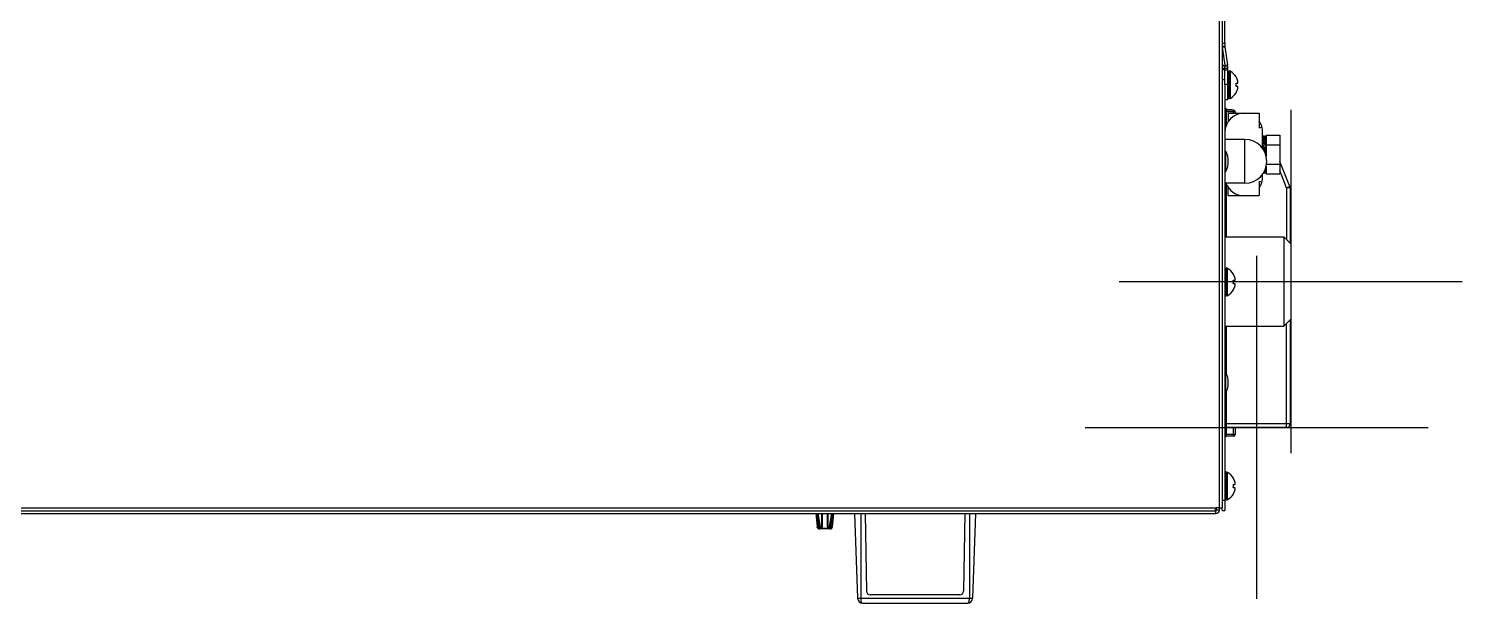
# Model space of a CAD drawing. Header units: millimetres. Extents: x 361 to 5577, y 463 to 3774.
# Drawn here: x 2217.1 to 2634.9, y 1958.6 to 2126 of the extents above; entities that cross this region are included whole.
import ezdxf

# ---------------------------------------------------------------- set-up
doc = ezdxf.new("R2010")
doc.units = ezdxf.units.MM
doc.header["$LTSCALE"] = 330
doc.layers.get('0').update_dxf_attribs({"linetype": 'CONTINUOUS'})
doc.layers.add('ASSI', color=7, linetype='CONTINUOUS')
doc.layers.add('GEOM', color=7, linetype='CONTINUOUS')

msp = doc.modelspace()

# ---------------------------------------------------------------- linework, layer by layer
at = {"color": 9, "linetype": 'Continuous'}
for p, q in [((2564.03, 2386.67), (2564.03, 1986.47)), ((2568.73, 2101.77), (2565.73, 2101.77)), ((2566.23, 2098.12), (2566.23, 2102.27)), ((2568.23, 2101.37), (2568.23, 2102.27)), ((2583.73, 2079.67), (2581.73, 2084.67)), ((2566.23, 2065.37), (2566.23, 2080.61)), ((2583.73, 2079.67), (2584.66, 2080.04)), ((2584.73, 2079.67), (2583.73, 2079.67)), ((2583.73, 2079.67), (2583.73, 2064.57)), ((2566.23, 2025.42), (2566.23, 2039.37)), ((2583.73, 2009.87), (2583.73, 2040.17)), ((2566.23, 2007.27), (2566.23, 2020.31)), ((2584.73, 2010.87), (2566.23, 2010.87)), ((2568.23, 2007.27), (2568.23, 2009.87)), ((2568.73, 2007.77), (2565.73, 2007.77)), ((1899.59, 1986.47), (2563.15, 1986.47)), ((2459.59, 1984.77), (2459.59, 1960.07)), ((2491.27, 1984.77), (2491.27, 1960.07)), ((2458.69, 1960.07), (2492.17, 1960.07))]:
    msp.add_line(p, q, dxfattribs=at)
at = {"color": 7, "linetype": 'Continuous'}
for p, q in [((2564.93, 2386.57), (2564.93, 1986.47)), ((2565.73, 2121.77), (2565.73, 2347.9)), ((2564.93, 2121.77), (2565.73, 2121.77)), ((2564.93, 2120.89), (2565.73, 2120.89)), ((2564.95, 2120.64), (2565.74, 2120.75)), ((2564.95, 2120.64), (2565.72, 2115.34)), ((2565.73, 2121.77), (2565.73, 2120.89)), ((2565.73, 2114.27), (2564.93, 2114.27)), ((2565.73, 2109.71), (2565.73, 2115.19)), ((2565.73, 2114.07), (2564.93, 2114.07)), ((2565.73, 2111.07), (2564.93, 2111.07)), ((2568.98, 2111.97), (2569.01, 2111.97)), ((2568.98, 2110.17), (2569.53, 2110.17)), ((2569.53, 2109.17), (2568.98, 2109.17)), ((2569.01, 2107.37), (2568.98, 2107.37)), ((2568.23, 2102.27), (2566.23, 2102.27)), ((2568.73, 2101.77), (2568.73, 2101.37)), ((2566.73, 2101.37), (2575.73, 2101.37)), ((2566.73, 2101.37), (2566.73, 2099.03)), ((2575.73, 2101.37), (2575.73, 2097.09)), ((2575.73, 2097.09), (2576.54, 2097.31)), ((2576.73, 2091.05), (2576.73, 2095.87)), ((2576.78, 2094.38), (2576.73, 2094.44)), ((2577.25, 2094.72), (2576.74, 2094.72)), ((2576.74, 2094.6), (2577.21, 2094.66)), ((2577.25, 2094.12), (2576.74, 2094.6)), ((2576.82, 2094.26), (2576.74, 2094.18)), ((2576.74, 2093.86), (2577.21, 2093.97)), ((2577.25, 2092.96), (2576.74, 2093.86)), ((2576.91, 2093.37), (2576.74, 2093.07)), ((2577.72, 2094.18), (2577.21, 2094.66)), ((2577.72, 2093.07), (2577.21, 2093.97)), ((2577.25, 2094.72), (2577.72, 2094.72)), ((2577.25, 2094.12), (2577.72, 2094.18)), ((2577.55, 2093.37), (2577.56, 2093.41)), ((2577.73, 2093.29), (2577.58, 2093.46)), ((2577.66, 2093.88), (2577.72, 2093.86)), ((2577.73, 2095.02), (2581.73, 2095.02)), ((2577.73, 2095.02), (2577.73, 2088.89)), ((2581.73, 2095.02), (2581.73, 2083.72)), ((2576.78, 2092.87), (2576.73, 2092.92)), ((2576.73, 2092.37), (2576.81, 2092.37)), ((2576.74, 2092.58), (2577.21, 2092.72)), ((2577.25, 2091.36), (2576.74, 2092.58)), ((2576.75, 2092.52), (2576.74, 2092.58)), ((2576.82, 2090.93), (2577.21, 2091.07)), ((2576.98, 2092.85), (2576.98, 2092.65)), ((2576.98, 2092.65), (2576.98, 2092.85)), ((2576.98, 2091.64), (2576.98, 2090.99)), ((2576.98, 2090.99), (2576.98, 2091.64)), ((2577.1, 2092.69), (2577.14, 2092.74)), ((2577.72, 2091.5), (2577.21, 2092.72)), ((2577.72, 2089.68), (2577.21, 2091.07)), ((2577.25, 2092.96), (2577.72, 2093.07)), ((2577.25, 2091.36), (2577.72, 2091.5)), ((2577.36, 2090.99), (2577.48, 2090.99)), ((2577.44, 2090.95), (2577.48, 2090.95)), ((2577.46, 2092.38), (2577.48, 2092.38)), ((2577.47, 2092.33), (2577.48, 2092.33)), ((2577.48, 2092.38), (2577.48, 2092.3)), ((2577.48, 2092.37), (2577.73, 2092.37)), ((2577.48, 2092.33), (2577.48, 2092.31)), ((2577.48, 2092.08), (2577.48, 2092.3)), ((2577.48, 2092.29), (2577.48, 2092.08)), ((2577.48, 2090.99), (2577.48, 2090.9)), ((2577.48, 2090.34), (2577.48, 2090.95)), ((2577.48, 2090.89), (2577.48, 2090.34)), ((2577.5, 2089.61), (2577.72, 2089.68)), ((2577.58, 2092.62), (2577.72, 2092.58)), ((2577.65, 2092.37), (2577.66, 2092.39)), ((2577.66, 2092.39), (2577.71, 2092.52)), ((2577.71, 2092.52), (2577.72, 2092.58)), ((2577.73, 2092.19), (2581.73, 2092.19)), ((2577.72, 2084.87), (2577.53, 2085.2)), ((2577.72, 2085.66), (2577.67, 2085.58)), ((2577.73, 2085.84), (2577.73, 2083.72)), ((2577.87, 2086.54), (2581.73, 2086.54)), ((2584.66, 2080.04), (2581.73, 2087.37)), ((2575.73, 2081.64), (2576.54, 2081.42)), ((2575.73, 2081.64), (2575.73, 2077.37)), ((2576.73, 2082.87), (2576.73, 2083.68)), ((2576.97, 2084.02), (2577.72, 2084.02)), ((2577.25, 2084.07), (2577.08, 2084.23)), ((2577.25, 2084.07), (2577.72, 2084.13)), ((2577.72, 2084.13), (2577.26, 2084.56)), ((2577.38, 2084.79), (2577.72, 2084.87)), ((2577.72, 2084.55), (2577.64, 2084.47)), ((2577.73, 2083.72), (2581.73, 2083.72)), ((2566.73, 2077.37), (2566.73, 2079.7)), ((2566.73, 2077.37), (2575.73, 2077.37)), ((2584.73, 2079.67), (2584.73, 2063.57)), ((2565.73, 2065.37), (2582.93, 2065.37)), ((2582.93, 2065.37), (2584.93, 2063.37)), ((2582.93, 2065.37), (2582.93, 2039.37)), ((2584.93, 2063.37), (2584.93, 2041.37)), ((2568.18, 2054.52), (2568.21, 2054.52)), ((2568.18, 2052.72), (2568.73, 2052.72)), ((2568.73, 2051.72), (2568.18, 2051.72)), ((2568.21, 2049.92), (2568.18, 2049.92)), ((2565.73, 2039.37), (2582.93, 2039.37)), ((2582.93, 2039.37), (2584.93, 2041.37)), ((2584.73, 2041.17), (2584.73, 2010.87)), ((2583.73, 2009.87), (2566.23, 2009.87)), ((2568.73, 2009.87), (2568.73, 2007.77)), ((2568.23, 2007.27), (2566.23, 2007.27)), ((2568.18, 1995.07), (2568.21, 1995.07)), ((2568.18, 1993.27), (2568.73, 1993.27)), ((2568.73, 1992.27), (2568.18, 1992.27)), ((2568.21, 1990.47), (2568.18, 1990.47)), ((1895.93, 1984.77), (2563.13, 1984.77)), ((1899.83, 1985.57), (2562.74, 1985.57)), ((2457.83, 1984.77), (2458.69, 1960.07)), ((2460.93, 1984.77), (2461.33, 1962.11)), ((2489.93, 1984.77), (2489.53, 1962.11)), ((2493.04, 1984.77), (2492.17, 1960.07)), ((2562.74, 1985.57), (2563.13, 1985.57)), ((2563.13, 1984.77), (2563.13, 1985.57)), ((2564.03, 1986.47), (2563.15, 1986.47)), ((2563.33, 1985.77), (2563.33, 1986.47)), ((2564.13, 1985.77), (2563.33, 1985.77)), ((2564.03, 1986.47), (2564.93, 1986.47)), ((2564.13, 1985.77), (2564.13, 1986.47)), ((2564.93, 1985.67), (2564.93, 1986.47)), ((2488.53, 1961.12), (2462.33, 1961.12)), ((2460.2, 1958.61), (2490.66, 1958.61))]:
    msp.add_line(p, q, dxfattribs=at)
at = {"color": 4}
for p, q in [((2584.93, 2102.37), (2584.93, 2002.37)), ((2534.93, 2052.37), (2634.93, 2052.37))]:
    msp.add_line(p, q, dxfattribs=at)
at = {"color": 1}
for p, q in [((2574.98, 2059.87), (2574.98, 1959.87)), ((2524.98, 2009.87), (2624.98, 2009.87))]:
    msp.add_line(p, q, dxfattribs=at)
at = {"color": 7, "linetype": 'Continuous'}
for points in [[(2576.78, 2093.67), (2576.85, 2093.53), (2576.92, 2093.32)], [(2576.88, 2094.16), (2576.94, 2094.02), (2576.96, 2093.91)], [(2576.92, 2093.32), (2576.97, 2093.11), (2576.98, 2092.85)], [(2577.56, 2093.41), (2577.6, 2093.49), (2577.63, 2093.57), (2577.67, 2093.65), (2577.68, 2093.67)], [(2576.75, 2092.52), (2576.82, 2092.35), (2576.89, 2092.15), (2576.95, 2091.97), (2576.98, 2091.81), (2576.98, 2091.64)], [(2577.68, 2085.06), (2577.66, 2085.09), (2577.62, 2085.17), (2577.59, 2085.26), (2577.57, 2085.3)], [(2577.58, 2084.57), (2577.58, 2084.58), (2577.57, 2084.6), (2577.56, 2084.63), (2577.55, 2084.65), (2577.54, 2084.68), (2577.53, 2084.7), (2577.52, 2084.73), (2577.51, 2084.75), (2577.51, 2084.77), (2577.5, 2084.79), (2577.5, 2084.82)]]:
    msp.add_lwpolyline(points, dxfattribs=at)
for centre, radius, start, end in [((2566.73, 2120.89), 1, 180, 188.2767), ((2564.13, 2114.27), 1.6, 5.8086, 59.4011), ((2564.73, 2115.19), 1, 0, 8.2767), ((2564.92, 2109.48), 4.75, 28.9687, 31.5341), ((2565.22, 2109.66), 3.79, 0.0089, 7.5987), ((2564.93, 2109.48), 4.75, 28.0074, 28.9684), ((2564.93, 2109.48), 4.75, 26.6813, 28.0074), ((2564.93, 2109.48), 4.74, 25.5402, 26.6812), ((2564.94, 2109.49), 4.74, 24.5722, 25.5402), ((2564.94, 2109.49), 4.73, 23.3175, 24.5722), ((2564.95, 2109.49), 4.73, 22.5474, 23.3174), ((2564.95, 2109.49), 4.72, 21.0025, 22.5476), ((2564.96, 2109.49), 4.72, 20.5181, 21.0023), ((2564.97, 2109.5), 4.7, 18.4656, 20.5187), ((2564.99, 2109.5), 4.68, 17.3773, 18.465), ((2565, 2109.51), 4.67, 16.3949, 17.3772), ((2565.03, 2109.52), 4.64, 14.3176, 16.3964), ((2567.54, 2110.41), 2.01, 5.1401, 7.2744), ((2567.56, 2110.41), 1.98, 4.2856, 5.1372), ((2567.56, 2110.42), 1.98, 354.7442, 355.3991), ((2567.54, 2110.42), 2.01, 352.7259, 354.7415), ((2567.57, 2110.41), 1.97, 3.0233, 4.286), ((2567.58, 2110.41), 1.96, 1.9964, 3.0228), ((2567.59, 2110.41), 1.95, 0.9261, 1.9964), ((2567.59, 2110.41), 1.95, 358.8459, 0.9258), ((2567.59, 2110.42), 1.96, 357.6234, 358.8455), ((2567.58, 2110.42), 1.96, 356.7841, 357.6235), ((2567.57, 2110.42), 1.97, 355.3984, 356.7833), ((2565.22, 2109.67), 3.79, 352.4013, 359.9911), ((2564.92, 2109.85), 4.75, 328.4659, 331.0313), ((2564.93, 2109.85), 4.75, 331.0316, 331.9926), ((2564.93, 2109.85), 4.75, 331.9926, 333.3187), ((2564.93, 2109.85), 4.74, 333.3188, 334.4598), ((2564.94, 2109.84), 4.74, 334.4598, 335.4278), ((2564.94, 2109.84), 4.73, 335.4278, 336.6825), ((2564.95, 2109.84), 4.73, 336.6826, 337.4526), ((2564.95, 2109.84), 4.72, 337.4524, 338.9975), ((2564.96, 2109.84), 4.72, 338.9977, 339.4819), ((2564.97, 2109.83), 4.7, 339.4813, 341.5344), ((2564.99, 2109.83), 4.68, 341.535, 342.6227), ((2565, 2109.82), 4.67, 342.6228, 343.6051), ((2565.03, 2109.81), 4.64, 343.6036, 345.6824), ((2567.54, 2108.91), 2.01, 5.2585, 7.2741), ((2567.56, 2108.91), 1.98, 4.6009, 5.2558), ((2567.56, 2108.92), 1.98, 354.8627, 355.7144), ((2567.54, 2108.92), 2.01, 352.7256, 354.8598), ((2567.57, 2108.91), 1.97, 3.2167, 4.6016), ((2567.58, 2108.91), 1.96, 2.3765, 3.2159), ((2567.59, 2108.91), 1.95, 1.1545, 2.3767), ((2567.59, 2108.91), 1.95, 0.1995, 1.1541), ((2567.59, 2108.91), 1.95, 359.0741, 0.1995), ((2567.59, 2108.91), 1.95, 358.0037, 359.0738), ((2567.58, 2108.92), 1.96, 356.9771, 358.0037), ((2567.57, 2108.92), 1.97, 355.714, 356.9766), ((2566.23, 2101.77), 0.5, 90, 105.0126), ((2568.23, 2101.77), 0.5, 0, 90), ((2571.23, 2095.87), 5.5, 90, 180), ((2566.23, 2097.37), 0.5, 100.9992, 180), ((2562.53, 2098.57), 7, 23.5852, 24.7199), ((2571.23, 2095.87), 5.5, 0, 35.0968), ((2578.13, 2094.34), 1.41, 197.2487, 199.0378), ((2578, 2093.13), 0.566, 147.5483, 148.7389), ((2573.55, 2095.24), 4.37, 325.1721, 325.4484), ((2576.98, 2090.24), 0.836, 61.4883, 63.4182), ((2577.18, 2092.25), 0.309, 21.3247, 23.3653), ((2577.3, 2092.29), 0.181, 4.5766, 6.5347), ((2577.31, 2092.29), 0.171, 0.0245, 4.5967), ((2571.23, 2082.87), 5.5, 199.7842, 270), ((2571.23, 2082.87), 5.5, 324.9032, 360), ((2576.4, 2084.42), 1.33, 16.1205, 19.1443), ((2583.73, 2079.67), 1, 0, 21.8014), ((2564.12, 2052.04), 4.75, 28.9687, 31.5341), ((2564.42, 2052.22), 3.79, 0.0089, 7.5987), ((2564.42, 2052.22), 3.79, 352.4013, 359.9911), ((2564.13, 2052.04), 4.75, 28.0074, 28.9684), ((2564.13, 2052.04), 4.75, 26.6813, 28.0074), ((2564.13, 2052.04), 4.74, 25.5402, 26.6812), ((2564.14, 2052.04), 4.74, 24.5722, 25.5402), ((2564.14, 2052.05), 4.73, 23.3175, 24.5722), ((2564.15, 2052.05), 4.73, 22.5474, 23.3174), ((2564.15, 2052.05), 4.72, 21.0025, 22.5476), ((2564.16, 2052.05), 4.72, 20.5181, 21.0023), ((2564.17, 2052.06), 4.7, 18.4656, 20.5187), ((2564.19, 2052.06), 4.68, 17.3773, 18.465), ((2564.2, 2052.07), 4.67, 16.3949, 17.3772), ((2564.23, 2052.08), 4.64, 14.3176, 16.3964), ((2566.74, 2052.97), 2.01, 5.1401, 7.2744), ((2566.76, 2052.97), 1.98, 4.2856, 5.1372), ((2566.76, 2052.98), 1.98, 354.7442, 355.3991), ((2566.74, 2052.98), 2.01, 352.7259, 354.7415), ((2566.74, 2051.47), 2.01, 5.2585, 7.2741), ((2566.76, 2051.47), 1.98, 4.6009, 5.2558), ((2566.77, 2052.97), 1.97, 3.0233, 4.286), ((2566.78, 2052.97), 1.96, 1.9964, 3.0228), ((2566.79, 2052.97), 1.95, 0.9261, 1.9964), ((2566.79, 2052.97), 1.95, 358.8459, 0.9258), ((2566.79, 2052.97), 1.96, 357.6234, 358.8455), ((2566.78, 2052.97), 1.96, 356.7841, 357.6235), ((2566.77, 2052.97), 1.97, 355.3984, 356.7833), ((2566.77, 2051.47), 1.97, 3.2167, 4.6016), ((2566.78, 2051.47), 1.96, 2.3765, 3.2159), ((2566.79, 2051.47), 1.95, 1.1545, 2.3767), ((2564.12, 2052.41), 4.75, 328.4659, 331.0313), ((2564.13, 2052.41), 4.75, 331.0316, 331.9926), ((2564.13, 2052.41), 4.75, 331.9926, 333.3187), ((2564.13, 2052.41), 4.74, 333.3188, 334.4598), ((2564.14, 2052.4), 4.74, 334.4598, 335.4278), ((2564.14, 2052.4), 4.73, 335.4278, 336.6825), ((2564.15, 2052.4), 4.73, 336.6826, 337.4526), ((2564.15, 2052.4), 4.72, 337.4524, 338.9975), ((2564.16, 2052.39), 4.72, 338.9977, 339.4819), ((2564.17, 2052.39), 4.7, 339.4813, 341.5344), ((2564.19, 2052.38), 4.68, 341.535, 342.6227), ((2564.2, 2052.38), 4.67, 342.6228, 343.6051), ((2564.23, 2052.37), 4.64, 343.6036, 345.6824), ((2566.76, 2051.48), 1.98, 354.8627, 355.7144), ((2566.74, 2051.48), 2.01, 352.7256, 354.8598), ((2566.79, 2051.47), 1.95, 0.1995, 1.1541), ((2566.79, 2051.47), 1.95, 359.0741, 0.1995), ((2566.79, 2051.47), 1.95, 358.0037, 359.0738), ((2566.78, 2051.47), 1.96, 356.9771, 358.0037), ((2566.77, 2051.47), 1.97, 355.714, 356.9766), ((2566.23, 2010.37), 0.5, 180, 270), ((2583.73, 2010.87), 1, 270, 360), ((2568.23, 2007.77), 0.5, 270, 360), ((2564.12, 1992.58), 4.75, 28.9687, 31.5341), ((2564.42, 1992.76), 3.79, 0.0089, 7.5987), ((2564.13, 1992.58), 4.75, 28.0074, 28.9684), ((2564.13, 1992.58), 4.75, 26.6813, 28.0074), ((2564.13, 1992.58), 4.74, 25.5402, 26.6812), ((2564.14, 1992.59), 4.74, 24.5722, 25.5402), ((2564.14, 1992.59), 4.73, 23.3175, 24.5722), ((2564.15, 1992.59), 4.73, 22.5474, 23.3174), ((2564.15, 1992.59), 4.72, 21.0025, 22.5476), ((2564.16, 1992.59), 4.72, 20.5181, 21.0023), ((2564.17, 1992.6), 4.7, 18.4656, 20.5187), ((2564.19, 1992.6), 4.68, 17.3773, 18.465), ((2564.2, 1992.61), 4.67, 16.3949, 17.3772), ((2564.23, 1992.62), 4.64, 14.3176, 16.3964), ((2566.74, 1993.51), 2.01, 5.1401, 7.2744), ((2566.76, 1993.51), 1.98, 4.2856, 5.1372), ((2566.76, 1993.52), 1.98, 354.7442, 355.3991), ((2566.74, 1993.52), 2.01, 352.7259, 354.7415), ((2566.77, 1993.51), 1.97, 3.0233, 4.286), ((2566.78, 1993.51), 1.96, 1.9964, 3.0228), ((2566.79, 1993.51), 1.95, 0.9261, 1.9964), ((2566.79, 1993.51), 1.95, 358.8459, 0.9258), ((2566.79, 1993.52), 1.96, 357.6234, 358.8455), ((2566.78, 1993.52), 1.96, 356.7841, 357.6235), ((2566.77, 1993.52), 1.97, 355.3984, 356.7833), ((2564.42, 1992.77), 3.79, 352.4013, 359.9911), ((2564.12, 1992.95), 4.75, 328.4659, 331.0313), ((2564.13, 1992.95), 4.75, 331.0316, 331.9926), ((2564.13, 1992.95), 4.75, 331.9926, 333.3187), ((2564.13, 1992.95), 4.74, 333.3188, 334.4598), ((2564.14, 1992.94), 4.74, 334.4598, 335.4278), ((2564.14, 1992.94), 4.73, 335.4278, 336.6825), ((2564.15, 1992.94), 4.73, 336.6826, 337.4526), ((2564.15, 1992.94), 4.72, 337.4524, 338.9975), ((2564.16, 1992.94), 4.72, 338.9977, 339.4819), ((2564.17, 1992.93), 4.7, 339.4813, 341.5344), ((2564.19, 1992.93), 4.68, 341.535, 342.6227), ((2564.2, 1992.92), 4.67, 342.6228, 343.6051), ((2564.23, 1992.91), 4.64, 343.6036, 345.6824), ((2566.74, 1992.01), 2.01, 5.2585, 7.2741), ((2566.76, 1992.01), 1.98, 4.6009, 5.2558), ((2566.76, 1992.02), 1.98, 354.8627, 355.7144), ((2566.74, 1992.02), 2.01, 352.7256, 354.8598), ((2566.77, 1992.01), 1.97, 3.2167, 4.6016), ((2566.78, 1992.01), 1.96, 2.3765, 3.2159), ((2566.79, 1992.01), 1.95, 1.1545, 2.3767), ((2566.79, 1992.01), 1.95, 0.1995, 1.1541), ((2566.79, 1992.01), 1.95, 359.0741, 0.1995), ((2566.79, 1992.01), 1.95, 358.0037, 359.0738), ((2566.78, 1992.02), 1.96, 356.9771, 358.0037), ((2566.77, 1992.02), 1.97, 355.714, 356.9766), ((2563.13, 1985.77), 1, 270, 360), ((2563.13, 1985.77), 0.2, 270, 360), ((2460.2, 1960.12), 1.51, 182, 270), ((2462.33, 1962.13), 1.01, 181, 270), ((2488.53, 1962.13), 1.01, 270, 359), ((2490.66, 1960.12), 1.51, 270, 358)]:
    msp.add_arc(centre, radius, start, end, dxfattribs=at)
for points in [[(2576.75, 2094.6), (2576.74, 2094.64), (2576.74, 2094.68), (2576.74, 2094.72)], [(2576.78, 2093.92), (2576.76, 2094), (2576.74, 2094.09), (2576.74, 2094.18)], [(2576.78, 2093.67), (2576.75, 2093.73), (2576.74, 2093.8), (2576.74, 2093.86)], [(2577.52, 2093.44), (2577.53, 2093.45), (2577.54, 2093.47), (2577.55, 2093.48)], [(2577.55, 2093.48), (2577.6, 2093.54), (2577.64, 2093.6), (2577.68, 2093.67)], [(2577.62, 2094.28), (2577.66, 2094.38), (2577.7, 2094.49), (2577.71, 2094.61)], [(2577.68, 2093.67), (2577.71, 2093.73), (2577.72, 2093.8), (2577.72, 2093.86)], [(2577.71, 2094.61), (2577.72, 2094.64), (2577.72, 2094.68), (2577.72, 2094.72)], [(2577.26, 2092.63), (2577.25, 2092.65), (2577.24, 2092.66), (2577.23, 2092.68)], [(2577.43, 2090.95), (2577.41, 2090.96), (2577.4, 2090.97), (2577.38, 2090.98)], [(2577.48, 2092.31), (2577.48, 2092.33), (2577.47, 2092.35), (2577.46, 2092.37)], [(2577.48, 2090.89), (2577.48, 2090.91), (2577.47, 2090.92), (2577.46, 2090.92)], [(2577.48, 2092.37), (2577.48, 2092.39), (2577.48, 2092.41), (2577.49, 2092.42)], [(2577.48, 2090.99), (2577.48, 2091), (2577.49, 2091.02), (2577.49, 2091.03)], [(2577.54, 2092.37), (2577.56, 2092.37), (2577.57, 2092.38), (2577.58, 2092.39)], [(2577.58, 2092.39), (2577.6, 2092.41), (2577.63, 2092.42), (2577.65, 2092.44)], [(2577.65, 2092.44), (2577.68, 2092.46), (2577.7, 2092.49), (2577.71, 2092.52)], [(2577.68, 2085.06), (2577.71, 2085), (2577.72, 2084.93), (2577.72, 2084.87)], [(2577.71, 2085.76), (2577.72, 2085.73), (2577.72, 2085.7), (2577.72, 2085.66)], [(2577.68, 2084.79), (2577.71, 2084.71), (2577.72, 2084.63), (2577.72, 2084.55)], [(2577.71, 2084.13), (2577.72, 2084.09), (2577.72, 2084.05), (2577.72, 2084.02)]]:
    msp.add_open_spline(points, degree=3, dxfattribs=at)
for points, knots in [([(2576.88, 2094.16), (2576.86, 2094.19), (2576.79, 2094.33), (2576.74, 2094.49), (2576.74, 2094.6)], [0, 0, 0, 0, 0.245221, 1, 1, 1, 1]), ([(2577.2, 2093.97), (2577.21, 2093.99), (2577.23, 2094.03), (2577.25, 2094.09), (2577.25, 2094.12)], [0, 0, 0, 0, 0.333106, 1, 1, 1, 1]), ([(2577.24, 2094.64), (2577.24, 2094.65), (2577.25, 2094.67), (2577.25, 2094.7), (2577.25, 2094.72)], [0, 0, 0, 0, 0.309059, 1, 1, 1, 1]), ([(2577.5, 2093.46), (2577.53, 2093.59), (2577.65, 2093.81), (2577.72, 2094.06), (2577.72, 2094.18)], [0, 0, 0, 0, 0.505326, 1, 1, 1, 1]), ([(2577.64, 2094.26), (2577.67, 2094.34), (2577.71, 2094.45), (2577.72, 2094.57), (2577.72, 2094.6)], [0, 0, 0, 0, 0.739869, 1, 1, 1, 1]), ([(2576.88, 2092.62), (2576.86, 2092.66), (2576.79, 2092.8), (2576.74, 2092.95), (2576.74, 2093.07)], [0, 0, 0, 0, 0.263741, 1, 1, 1, 1]), ([(2576.98, 2090.99), (2576.98, 2091.04), (2577.03, 2091.13), (2577.14, 2091.22), (2577.21, 2091.29), (2577.25, 2091.34), (2577.25, 2091.36)], [0, 0, 0, 0, 0.31304, 0.617988, 0.870702, 1, 1, 1, 1]), ([(2577.15, 2092.76), (2577.18, 2092.8), (2577.22, 2092.86), (2577.25, 2092.93), (2577.25, 2092.96)], [0, 0, 0, 0, 0.634589, 1, 1, 1, 1]), ([(2577.36, 2090.99), (2577.32, 2091.01), (2577.28, 2091.03), (2577.22, 2091.05), (2577.21, 2091.07)], [0, 0, 0, 0, 0.681527, 1, 1, 1, 1]), ([(2577.46, 2092.38), (2577.45, 2092.4), (2577.39, 2092.5), (2577.31, 2092.57), (2577.26, 2092.63)], [0, 0, 0, 0, 0.271334, 1, 1, 1, 1]), ([(2577.44, 2090.94), (2577.44, 2090.94), (2577.44, 2090.95), (2577.43, 2090.95), (2577.43, 2090.95)], [0, 0, 0, 0, 0.49146, 1, 1, 1, 1]), ([(2577.45, 2090.93), (2577.45, 2090.93), (2577.45, 2090.94), (2577.44, 2090.94), (2577.44, 2090.94)], [0, 0, 0, 0, 0.490205, 1, 1, 1, 1]), ([(2577.46, 2090.92), (2577.46, 2090.93), (2577.46, 2090.93), (2577.46, 2090.93), (2577.45, 2090.93)], [0, 0, 0, 0, 0.487811, 1, 1, 1, 1]), ([(2577.49, 2092.42), (2577.51, 2092.48), (2577.56, 2092.58), (2577.66, 2092.79), (2577.72, 2092.95), (2577.72, 2093.07)], [0, 0, 0, 0, 0.254924, 0.515386, 1, 1, 1, 1]), ([(2577.49, 2091.03), (2577.51, 2091.07), (2577.58, 2091.17), (2577.67, 2091.32), (2577.72, 2091.44), (2577.72, 2091.5)], [0, 0, 0, 0, 0.261167, 0.666579, 1, 1, 1, 1]), ([(2577.55, 2089.49), (2577.59, 2089.52), (2577.65, 2089.57), (2577.7, 2089.64), (2577.72, 2089.67), (2577.72, 2089.68)], [0, 0, 0, 0, 0.612767, 0.85278, 1, 1, 1, 1]), ([(2577.22, 2084.09), (2577.22, 2084.09), (2577.21, 2084.06), (2577.21, 2084.03), (2577.21, 2084.02)], [0, 0, 0, 0, 0.307899, 1, 1, 1, 1]), ([(2577.58, 2084.57), (2577.6, 2084.54), (2577.67, 2084.4), (2577.72, 2084.24), (2577.72, 2084.13)], [0, 0, 0, 0, 0.245538, 1, 1, 1, 1]), ([(2562.74, 1985.57), (2562.78, 1985.57), (2562.87, 1985.66), (2562.96, 1985.85), (2563.05, 1986.14), (2563.12, 1986.35), (2563.15, 1986.47)], [0, 0, 0, 0, 0.121863, 0.339541, 0.645141, 1, 1, 1, 1])]:
    msp.add_open_spline(points, degree=3, knots=knots, dxfattribs=at)
at = {"color": 9, "linetype": 'Continuous'}
for points, knots in [([(2459.59, 1960.07), (2459.59, 1959.87), (2459.61, 1959.51), (2459.72, 1959.04), (2459.9, 1958.71), (2460.11, 1958.61), (2460.2, 1958.61)], [0, 0, 0, 0, 0.343638, 0.632384, 0.843751, 1, 1, 1, 1]), ([(2490.66, 1958.61), (2490.75, 1958.61), (2490.96, 1958.71), (2491.14, 1959.04), (2491.25, 1959.51), (2491.28, 1959.87), (2491.28, 1960.07)], [0, 0, 0, 0, 0.156249, 0.367616, 0.656362, 1, 1, 1, 1])]:
    msp.add_open_spline(points, degree=3, knots=knots, dxfattribs=at)
at = {"layer": 'ASSI', "color": 7, "linetype": 'Continuous'}
for p, q in [((2567.13, 2113.67), (2566.93, 2113.67)), ((2567.53, 2102.37), (2566.43, 2102.37)), ((2567.13, 2105.67), (2566.93, 2105.67)), ((2566.33, 2056.22), (2566.13, 2056.22)), ((2566.33, 2048.22), (2566.13, 2048.22)), ((2566.33, 1996.77), (2566.13, 1996.77)), ((2566.33, 1988.77), (2566.13, 1988.77))]:
    msp.add_line(p, q, dxfattribs=at)
at = {"layer": 'ASSI', "color": 9, "linetype": 'Continuous'}
for p, q in [((2566.93, 2105.67), (2566.93, 2113.67)), ((2567.13, 2105.67), (2567.13, 2113.67)), ((2567.33, 2105.72), (2567.33, 2113.61)), ((2566.43, 2102.27), (2566.43, 2102.37)), ((2567.53, 2102.27), (2567.53, 2102.37)), ((2568.89, 2101.37), (2568.89, 2101.49)), ((2566.13, 2048.22), (2566.13, 2056.22)), ((2566.33, 2048.22), (2566.33, 2056.22)), ((2566.53, 2048.28), (2566.53, 2056.17)), ((2566.13, 1988.77), (2566.13, 1996.77)), ((2566.33, 1988.77), (2566.33, 1996.77)), ((2566.53, 1988.82), (2566.53, 1996.71))]:
    msp.add_line(p, q, dxfattribs=at)
at = {"layer": 'ASSI', "color": 7, "linetype": 'Continuous'}
for centre, radius, start, end in [((2566.93, 2113.27), 0.4, 90, 180), ((2567.13, 2113.27), 0.4, 59.6988, 90), ((2564.91, 2109.47), 4.8, 31.4579, 59.6988), ((2566.93, 2106.07), 0.4, 180, 270), ((2564.91, 2109.86), 4.8, 300.3012, 328.5421), ((2566.43, 2101.87), 0.5, 90, 128.2245), ((2567.13, 2106.07), 0.4, 270, 300.3012), ((2567.53, 2100.87), 1.5, 69.6413, 90), ((2567.53, 2100.87), 1.5, 24.7199, 36.7969), ((2562.53, 2098.57), 7, 23.5962, 24.7199), ((2566.13, 2055.82), 0.4, 90, 180), ((2566.33, 2055.82), 0.4, 59.6988, 90), ((2564.11, 2052.02), 4.8, 31.4579, 59.6988), ((2566.13, 2048.62), 0.4, 180, 270), ((2566.33, 2048.62), 0.4, 270, 300.3012), ((2564.11, 2052.42), 4.8, 300.3012, 328.5421), ((2566.13, 1996.37), 0.4, 90, 180), ((2566.33, 1996.37), 0.4, 59.6988, 90), ((2564.11, 1992.57), 4.8, 31.4579, 59.6988), ((2566.13, 1989.17), 0.4, 180, 270), ((2564.11, 1992.96), 4.8, 300.3012, 328.5421), ((2566.33, 1989.17), 0.4, 270, 300.3012)]:
    msp.add_arc(centre, radius, start, end, dxfattribs=at)
at = {"layer": 'GEOM', "color": 7, "linetype": 'Continuous'}
for p, q in [((2565.74, 2120.75), (2566.51, 2115.45)), ((2566.53, 2115.19), (2566.53, 2105.27)), ((2565.73, 2109.71), (2565.73, 1985.67)), ((2566.53, 2105.27), (2565.73, 2105.27)), ((2565.73, 2102.88), (2566.03, 2102.88)), ((2566.03, 2102.22), (2566.03, 2102.88)), ((2571.58, 2093.72), (2565.73, 2093.72)), ((2565.73, 2090.37), (2566.03, 2090.37)), ((2566.03, 2084.37), (2566.03, 2090.37)), ((2565.73, 2084.37), (2566.03, 2084.37)), ((2571.58, 2081.02), (2565.73, 2081.02)), ((2565.73, 2025.87), (2566.03, 2025.87)), ((2566.03, 2019.87), (2566.03, 2025.87)), ((2565.73, 2019.87), (2566.03, 2019.87)), ((2565.73, 2007.17), (2566.03, 2007.17)), ((2566.03, 2007.31), (2566.03, 2007.17)), ((2446.48, 1984.77), (2446.86, 1980.99)), ((2447.87, 1980.85), (2447.15, 1984.77)), ((2448.13, 1984.77), (2448.13, 1980.87)), ((2450.13, 1980.87), (2450.13, 1984.77)), ((2451.11, 1984.77), (2450.4, 1980.85)), ((2451.4, 1980.99), (2451.78, 1984.77)), ((2564.93, 1985.67), (2565.73, 1985.67)), ((2448.03, 1980.77), (2447.96, 1980.77)), ((2450.3, 1980.77), (2450.23, 1980.77)), ((2450.61, 1980.27), (2447.65, 1980.27))]:
    msp.add_line(p, q, dxfattribs=at)
at = {"layer": 'GEOM', "color": 9, "linetype": 'Continuous'}
for p, q in [((2565.72, 2115.34), (2566.51, 2115.45)), ((2565.73, 2115.19), (2566.53, 2115.19)), ((2565.73, 2114.54), (2566.53, 2114.54)), ((2565.73, 2113.99), (2566.53, 2113.99)), ((2566.53, 2109.71), (2565.73, 2109.71)), ((2571.58, 2081.02), (2571.58, 2093.72)), ((2446.73, 1984.77), (2447.11, 1981.01)), ((2447.62, 1980.8), (2446.89, 1984.77)), ((2448.38, 1984.77), (2448.38, 1980.87)), ((2449.88, 1980.87), (2449.88, 1984.77)), ((2451.37, 1984.77), (2450.64, 1980.8)), ((2451.15, 1981.01), (2451.53, 1984.77)), ((2564.93, 1988.67), (2565.73, 1988.67)), ((2447.11, 1981.01), (2446.86, 1980.99)), ((2447.62, 1980.8), (2447.87, 1980.85)), ((2447.65, 1980.52), (2447.96, 1980.52)), ((2447.65, 1980.52), (2447.65, 1980.27)), ((2447.96, 1980.52), (2447.96, 1980.77)), ((2448.03, 1980.52), (2448.03, 1980.77)), ((2448.03, 1980.52), (2450.23, 1980.52)), ((2448.38, 1980.87), (2448.13, 1980.87)), ((2449.88, 1980.87), (2450.13, 1980.87)), ((2450.23, 1980.52), (2450.23, 1980.77)), ((2450.3, 1980.52), (2450.3, 1980.77)), ((2450.3, 1980.52), (2450.61, 1980.52)), ((2450.64, 1980.8), (2450.4, 1980.85)), ((2450.61, 1980.52), (2450.61, 1980.27)), ((2451.15, 1981.01), (2451.4, 1980.99))]:
    msp.add_line(p, q, dxfattribs=at)
at = {"layer": 'GEOM', "color": 7, "linetype": 'Continuous'}
for centre, radius, start, end in [((2564.73, 2115.19), 1.8, 0, 8.2767), ((2559.95, 2099.88), 6.78, 21.2622, 26.268), ((2571.58, 2087.37), 6.35, 270, 90), ((2559.95, 2087.37), 6.78, 333.732, 26.268), ((2559.95, 2022.87), 6.78, 333.732, 26.268), ((2559.95, 2010.17), 6.78, 333.732, 334.8749), ((2447.65, 1981.07), 0.8, 185.7106, 270), ((2447.96, 1980.87), 0.1, 190.4057, 270), ((2448.03, 1980.87), 0.1, 270, 360), ((2450.23, 1980.87), 0.1, 180, 270), ((2450.3, 1980.87), 0.1, 270, 349.5943), ((2450.61, 1981.07), 0.8, 270, 354.2894)]:
    msp.add_arc(centre, radius, start, end, dxfattribs=at)
at = {"layer": 'GEOM', "color": 9, "linetype": 'Continuous'}
for centre, radius, start, end in [((2447.65, 1981.07), 0.55, 185.7106, 270), ((2447.96, 1980.87), 0.35, 190.4057, 270), ((2448.03, 1980.87), 0.35, 270, 360), ((2450.23, 1980.87), 0.35, 180, 270), ((2450.3, 1980.87), 0.35, 270, 349.5943), ((2450.61, 1981.07), 0.55, 270, 354.2894)]:
    msp.add_arc(centre, radius, start, end, dxfattribs=at)

doc.saveas('drawing.dxf')
